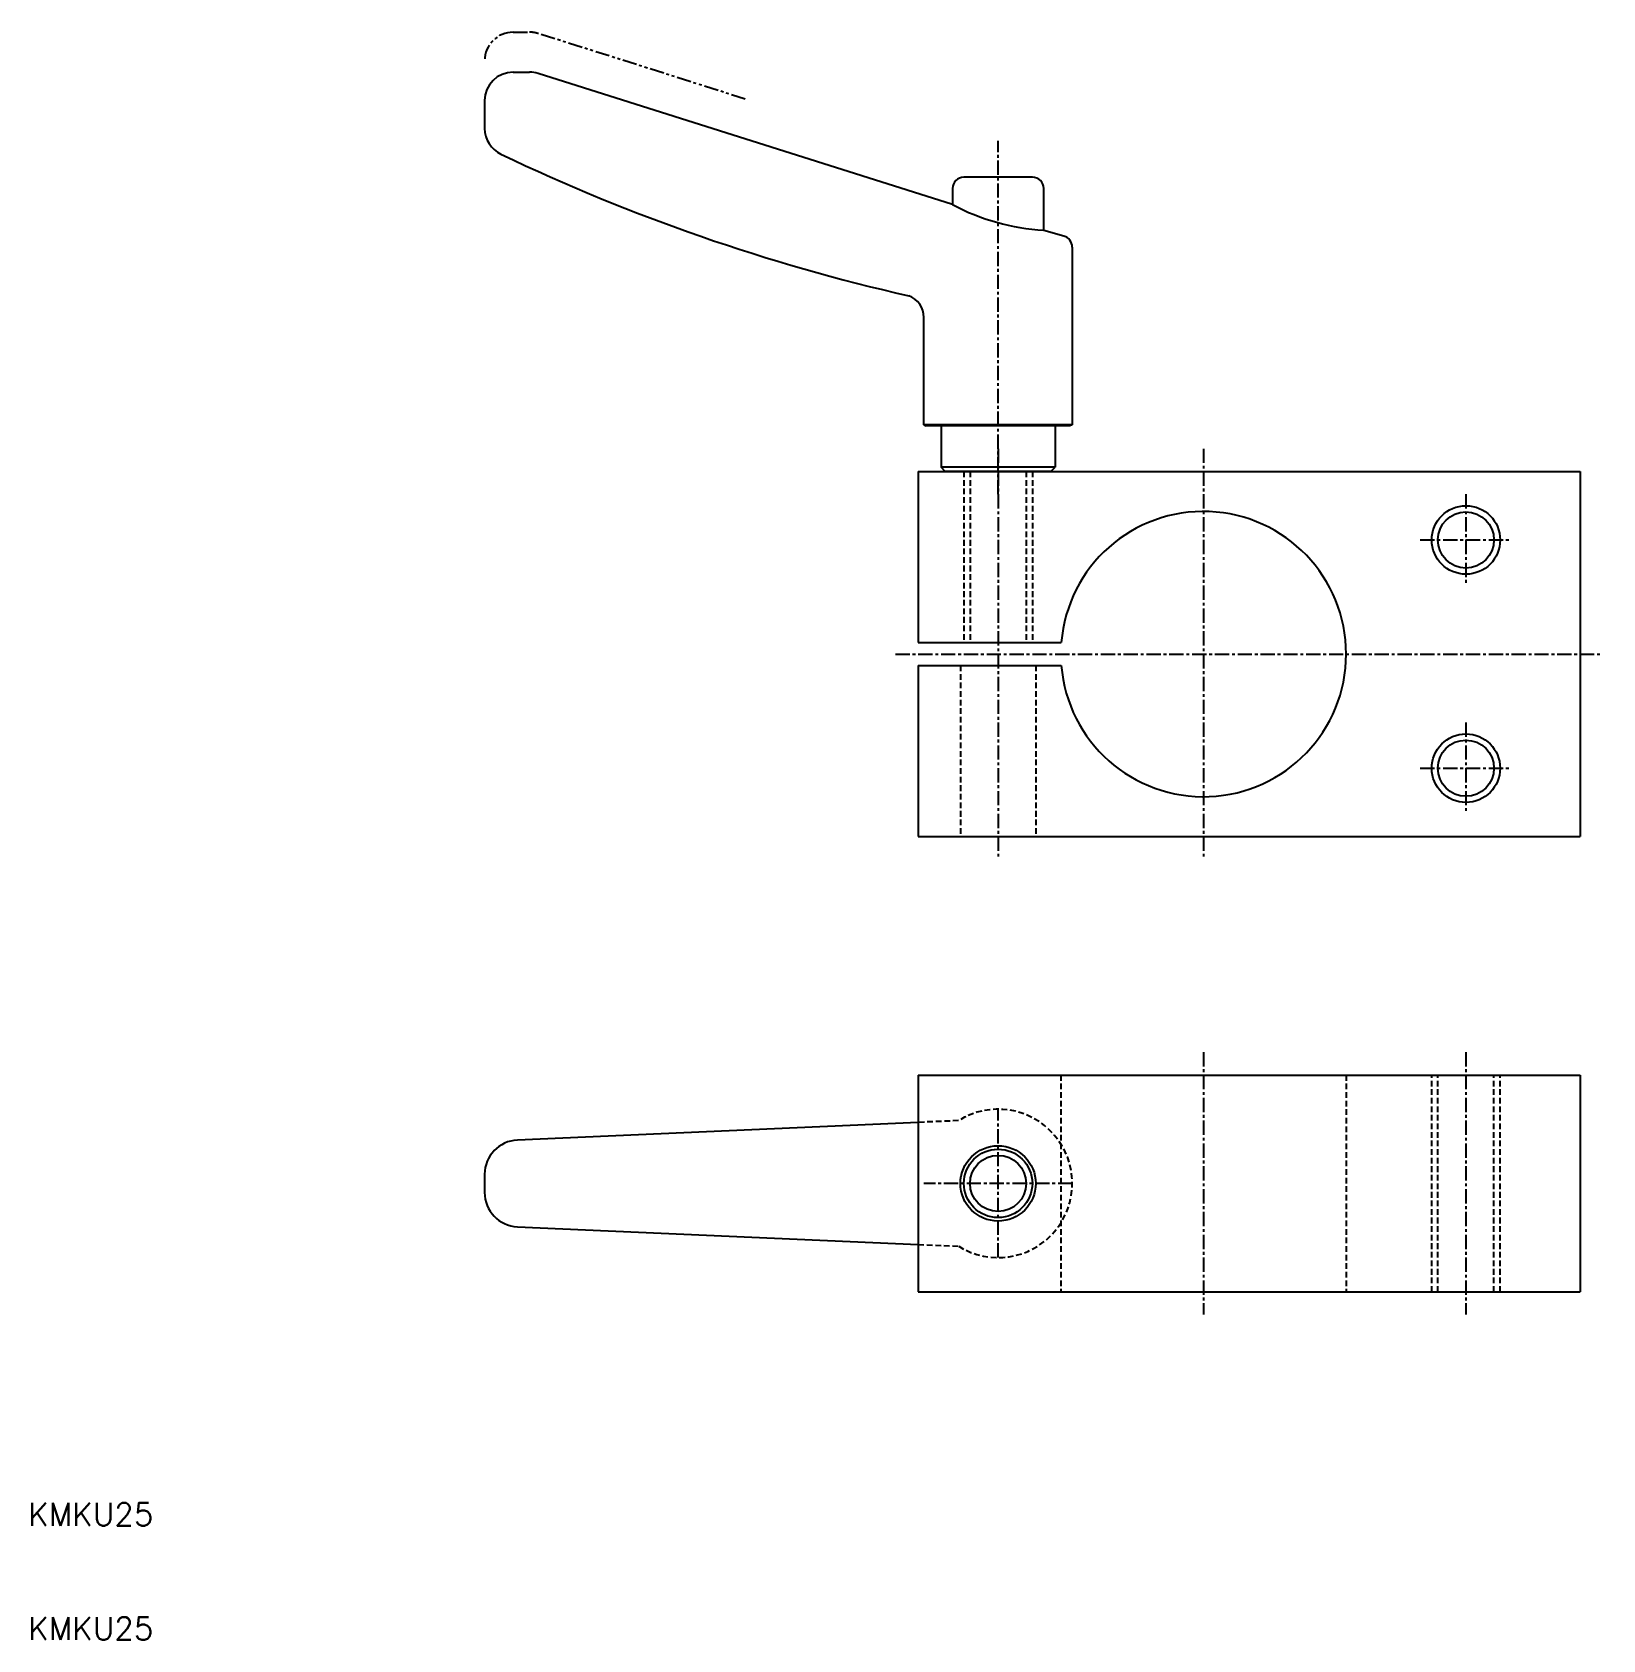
# Model space of a CAD drawing. Extents: x 10 to 148, y 10 to 151.
import ezdxf

# ---------------------------------------------------------------- set-up
doc = ezdxf.new("R2010")
doc.units = 0
for name, pattern in [('CENTER', [2, 1.25, -0.25, 0.25, -0.25]), ('DASHED', [0.75, 0.5, -0.25]), ('PHANTOM', [2.5, 1.25, -0.25, 0.25, -0.25, 0.25, -0.25])]:
    doc.linetypes.add(name, pattern=pattern)
doc.layers.get('0').update_dxf_attribs({"linetype": 'CONTINUOUS'})
doc.layers.add('CENTER', color=1, linetype='CENTER')
doc.styles.get("Standard").update_dxf_attribs({"font": 'txt.shx'})

msp = doc.modelspace()

# ---------------------------------------------------------------- linework, layer by layer
at = {"color": 3, "linetype": 'PHANTOM'}
for p, q in [((52.5, 150.89), (53.93, 150.89)), ((72.84, 145.03), (54.69, 150.78))]:
    msp.add_line(p, q, dxfattribs=at)
at = {"color": 7, "linetype": 'CONTINUOUS'}
for p, q in [((52.5, 147.39), (53.93, 147.39)), ((91, 135.78), (54.69, 147.28)), ((50, 144.89), (50, 142.46)), ((98, 138.19), (92, 138.19)), ((91, 137.19), (91, 135.78)), ((99, 133.52), (99, 137.19)), ((100.77, 133.02), (99, 133.52)), ((101.5, 132.06), (101.5, 116.48)), ((88.5, 116.48), (88.5, 125.9)), ((101.5, 116.48), (88.5, 116.48)), ((88.5, 116.48), (88.7, 116.39)), ((101.3, 116.39), (88.7, 116.39)), ((90, 116.39), (90, 112.76)), ((100, 116.39), (100, 112.76)), ((101.5, 116.48), (101.3, 116.39)), ((100, 112.76), (90, 112.76)), ((90.37, 112.39), (90, 112.76)), ((99.63, 112.39), (100, 112.76)), ((88, 112.39), (88, 97.39)), ((88, 112.39), (146, 112.39)), ((99.63, 112.39), (90.37, 112.39)), ((146, 112.39), (146, 80.39)), ((88, 97.39), (100.54, 97.39)), ((88, 95.39), (88, 80.39)), ((88, 95.39), (100.54, 95.39)), ((88, 80.39), (146, 80.39)), ((88, 59.5), (146, 59.5)), ((88, 59.5), (88, 40.5)), ((146, 59.5), (146, 40.5)), ((88, 55.35), (52.87, 53.8)), ((50, 50.8), (50, 49.2)), ((52.87, 46.2), (88, 44.65)), ((88, 40.5), (146, 40.5))]:
    msp.add_line(p, q, dxfattribs=at)
at = {"color": 3, "linetype": 'DASHED'}
for p, q in [((92, 112.39), (92, 97.39)), ((92.54, 112.39), (92.54, 97.39)), ((97.46, 112.39), (97.46, 97.39)), ((98, 112.39), (98, 97.39)), ((91.7, 95.39), (91.7, 80.39)), ((98.3, 95.39), (98.3, 80.39)), ((100.5, 59.5), (100.5, 40.5)), ((125.5, 59.5), (125.5, 40.5)), ((133, 40.5), (133, 59.5)), ((133.54, 40.5), (133.54, 59.5)), ((138.46, 40.5), (138.46, 59.5)), ((139, 40.5), (139, 59.5)), ((91.54, 55.5), (88, 55.35)), ((88, 44.65), (91.54, 44.5))]:
    msp.add_line(p, q, dxfattribs=at)
at = {"color": 3, "linetype": 'CONTINUOUS'}
for centre in [(136, 106.39), (136, 86.39)]:
    msp.add_circle(centre, 3, dxfattribs=at)
at = {"color": 7, "linetype": 'CONTINUOUS'}
for centre, radius in [((136, 106.39), 2.46), ((136, 86.39), 2.46), ((95, 50), 3.3), ((95, 50), 3), ((95, 50), 2.46)]:
    msp.add_circle(centre, radius, dxfattribs=at)
at = {"color": 3, "linetype": 'PHANTOM'}
for centre, start, end in [((52.5, 148.39), 90, 180), ((53.93, 148.39), 72.4256, 90)]:
    msp.add_arc(centre, 2.5, start, end, dxfattribs=at)
at = {"color": 7, "linetype": 'CONTINUOUS'}
for centre, radius, start, end in [((52.5, 144.89), 2.5, 90, 180), ((53.93, 144.89), 2.5, 72.4256, 90), ((52.5, 142.46), 2.5, 180, 244.5073), ((125.15, 294.82), 171.3, 244.5073, 257.1877), ((92, 137.19), 1, 90, 180), ((98, 137.19), 1, 0, 90), ((100.22, 153.21), 19.72, 242.1114, 266.4391), ((100.5, 132.06), 1, 0, 74.2753), ((86.5, 125.9), 2, 0, 70.621), ((113, 96.39), 12.5, 184.5886, 175.4114), ((53, 50.8), 3, 92.5248, 180), ((53, 49.2), 3, 180, 267.4752)]:
    msp.add_arc(centre, radius, start, end, dxfattribs=at)
at = {"color": 3, "linetype": 'DASHED'}
msp.add_arc((95, 50), 6.5, 237.8776, 122.1224, dxfattribs=at)
at = {"layer": 'CENTER', "color": 1, "linetype": 'CENTER'}
for p, q in [((95, 110.39), (95, 141.38)), ((95, 114.39), (95, 78.39)), ((113, 114.39), (113, 78.39)), ((136, 110.39), (136, 102.39)), ((132, 106.39), (140, 106.39)), ((86, 96.39), (148, 96.39)), ((136, 90.39), (136, 82.39)), ((132, 86.39), (140, 86.39)), ((113, 61.5), (113, 38.5)), ((136, 61.5), (136, 38.5)), ((95, 43.5), (95, 56.5)), ((101.5, 50), (88.5, 50))]:
    msp.add_line(p, q, dxfattribs=at)

# ---------------------------------------------------------------- texts
at = {"color": 7, "linetype": 'CONTINUOUS'}
for p in [(10, 20), (10, 10)]:
    msp.add_text('KMKU25', height=2, dxfattribs=at).set_placement(p)

doc.saveas('drawing.dxf')
